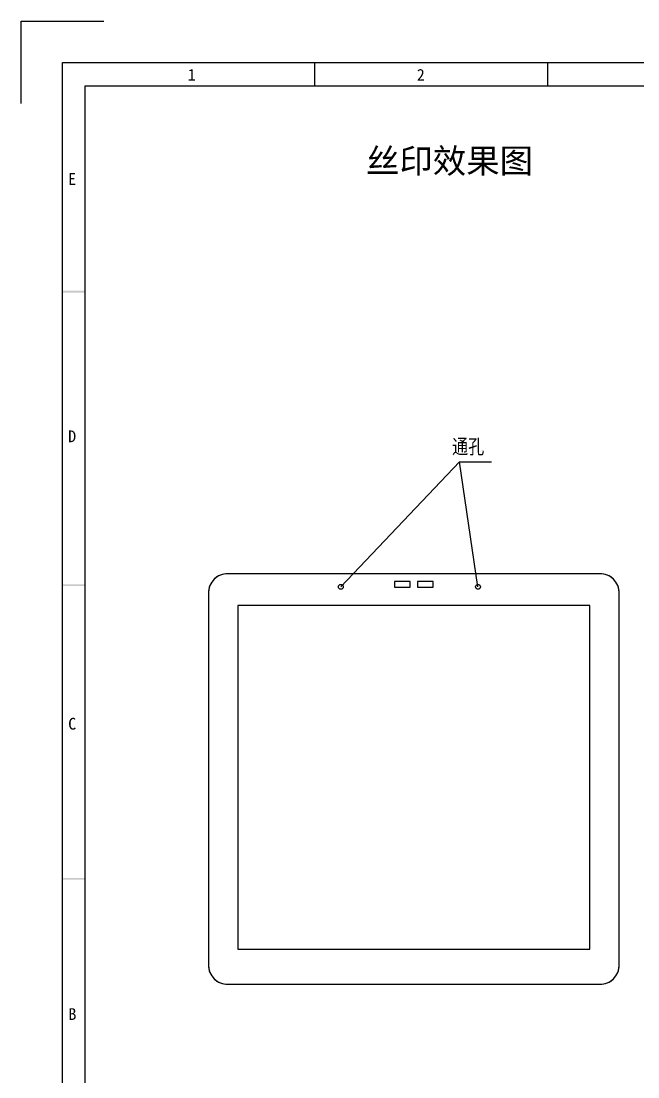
# Model space of a CAD drawing. Extents: x -144 to 4730, y -3845 to 502.
# Drawn here: x 506.7 to 632.6, y 286.1 to 501.7 of the extents above; entities that cross this region are included whole.
import ezdxf

# ---------------------------------------------------------------- set-up
doc = ezdxf.new("R2010")
doc.units = 0
doc.header["$LTSCALE"] = 15
doc.header["$MEASUREMENT"] = 0
doc.layers.get('0').update_dxf_attribs({"linetype": 'CONTINUOUS'})
for name, color, linetype in [('02___PRT_ALL_AXES', 7, 'CONTINUOUS'), ('dim', 3, 'CONTINUOUS'), ('Format', 7, 'CONTINUOUS')]:
    doc.layers.add(name, color=color, linetype=linetype)
doc.styles.get("Standard").update_dxf_attribs({"font": 'txt', "width": 0.8})
doc.styles.add('TPD', font='FANGSONG_GB2312.TTF')
doc.styles.add('黑体', font='黑体.ttf')
doc.dimstyles.new('ISO-25$7', dxfattribs={"dimtxt": 2.5, "dimasz": 1.5, "dimexe": 0.5, "dimexo": 0.5, "dimgap": 0.5, "dimtad": 1, "dimzin": 1, "dimdsep": 46, "dimtxsty": '黑体', "dimcen": 1.5, "dimclrt": 256, "dimadec": 0, "dimazin": 0, "dimtfac": 1, "dimtmove": 0, "dimatfit": 3, "dimfxl": 0, "dimtolj": 2, "dimarcsym": 0})

msp = doc.modelspace()

# ---------------------------------------------------------------- linework, layer by layer
msp.add_line((599.947, 386.213), (596.204, 411.713))
at = {"color": 7, "linetype": 'Continuous'}
for p, q in [((624.847, 388.888), (548.847, 388.888)), ((544.922, 384.963), (544.922, 308.963)), ((628.772, 308.963), (628.772, 384.963)), ((548.847, 305.038), (624.847, 305.038))]:
    msp.add_line(p, q, dxfattribs=at)
at = {"color": 6, "linetype": 'Continuous'}
for p, q in [((586.097, 387.318), (582.897, 387.318)), ((582.897, 387.318), (582.897, 386.108)), ((582.897, 386.108), (586.097, 386.108)), ((586.097, 386.108), (586.097, 387.318)), ((587.597, 387.318), (587.597, 386.108)), ((590.797, 387.318), (587.597, 387.318)), ((587.597, 386.108), (590.797, 386.108)), ((590.797, 386.108), (590.797, 387.318))]:
    msp.add_line(p, q, dxfattribs=at)
at = {"color": 7, "linetype": 'Continuous', "flags": 128}
msp.add_lwpolyline([(624.847, 305.038, 0.4142136), (628.772, 308.963), (628.772, 384.963, 0.4142136), (624.847, 388.888), (548.847, 388.888, 0.4142136), (544.922, 384.963), (544.922, 308.963, 0.4142136), (548.847, 305.038)], format="xyb", close=True, dxfattribs=at)
at = {"color": 6, "linetype": 'Continuous', "flags": 128}
for points in [[(586.097, 387.318), (582.897, 387.318), (582.897, 386.108), (586.097, 386.108)], [(587.597, 386.108), (590.797, 386.108), (590.797, 387.318), (587.597, 387.318)]]:
    msp.add_lwpolyline(points, close=True, dxfattribs=at)
at = {"color": 7, "linetype": 'Continuous', "flags": 128}
msp.add_lwpolyline([(550.917, 312.223), (622.777, 312.223), (622.777, 382.403), (550.917, 382.403)], close=True, dxfattribs=at)
at = {"color": 7, "linetype": 'Continuous'}
for centre, start, end in [((548.847, 384.963), 90, 180), ((624.847, 384.963), 0, 90), ((548.847, 308.963), 180, 270), ((624.847, 308.963), 270, 0)]:
    msp.add_arc(centre, 3.925, start, end, dxfattribs=at)
at = {"layer": '02___PRT_ALL_AXES', "color": 7, "linetype": 'Continuous'}
for centre in [(571.947, 386.213), (571.947, 386.213), (599.947, 386.213), (599.947, 386.213)]:
    msp.add_circle(centre, 0.5, dxfattribs=at)
at = {"layer": 'Format'}
for p, q in [((506.671, 484.876), (506.671, 501.733)), ((506.671, 501.733), (523.528, 501.733)), ((515.1, 156.165), (515.1, 493.305)), ((515.1, 493.305), (998.896, 493.305)), ((566.642, 488.549), (566.642, 493.305)), ((519.747, 161.074), (519.747, 488.549))]:
    msp.add_line(p, q, dxfattribs=at)
for points in [[(614.238, 488.549), (614.238, 493.305)], [(519.747, 488.549), (994.211, 488.549)]]:
    msp.add_lwpolyline(points, dxfattribs=at)
for points in [[(519.867, 446.295), (519.867, 446.655), (515.1, 446.295), (515.1, 446.655)], [(519.867, 386.351), (519.867, 386.71), (515.1, 386.351), (515.1, 386.71)], [(519.867, 326.406), (519.867, 326.766), (515.1, 326.406), (515.1, 326.766)]]:
    msp.add_trace(points, dxfattribs=at)

# ---------------------------------------------------------------- texts
at = {"layer": 'dim', "lineweight": -3, "insert": (611.183, 475.69), "char_height": 5, "width": 59.38463, "attachment_point": 3, "line_spacing_factor": 0.9, "style": 'TPD'}
msp.add_mtext('{\\fSimSun|b0|i0|c134|p2;丝印效果图}', dxfattribs=at)
at = {"layer": 'dim', "lineweight": 25, "insert": (594.665, 416.354), "char_height": 3, "width": 66.47334, "attachment_point": 1}
msp.add_mtext('{\\fSimSun|b0|i0|c134|p2;通孔}', dxfattribs=at)
at = {"layer": 'Format'}
for s, p in [('1', (540.672, 489.564)), ('2', (587.452, 489.564)), ('E', (516.278, 468.295)), ('D', (516.278, 415.745)), ('C', (516.278, 357.05)), ('B', (516.327, 297.753))]:
    msp.add_text(s, height=2.398, dxfattribs=at).set_placement(p)

# ---------------------------------------------------------------- leaders
at = {"layer": 'dim', "lineweight": 25}
msp.add_leader([(571.947, 386.213), (596.204, 411.713), (602.726, 411.713)], dimstyle='ISO-25$7', override={"dimtxt": 1, "dimasz": 0.8, "dimexe": 0.1999, "dimexo": 0.1999, "dimgap": 0.1999, "dimtad": 0, "dimzin": 8, "dimtxsty": 'Standard', "dimcen": 2.5, "dimclrt": 0, "dimtolj": 0}, dxfattribs=at)

doc.saveas('drawing.dxf')
